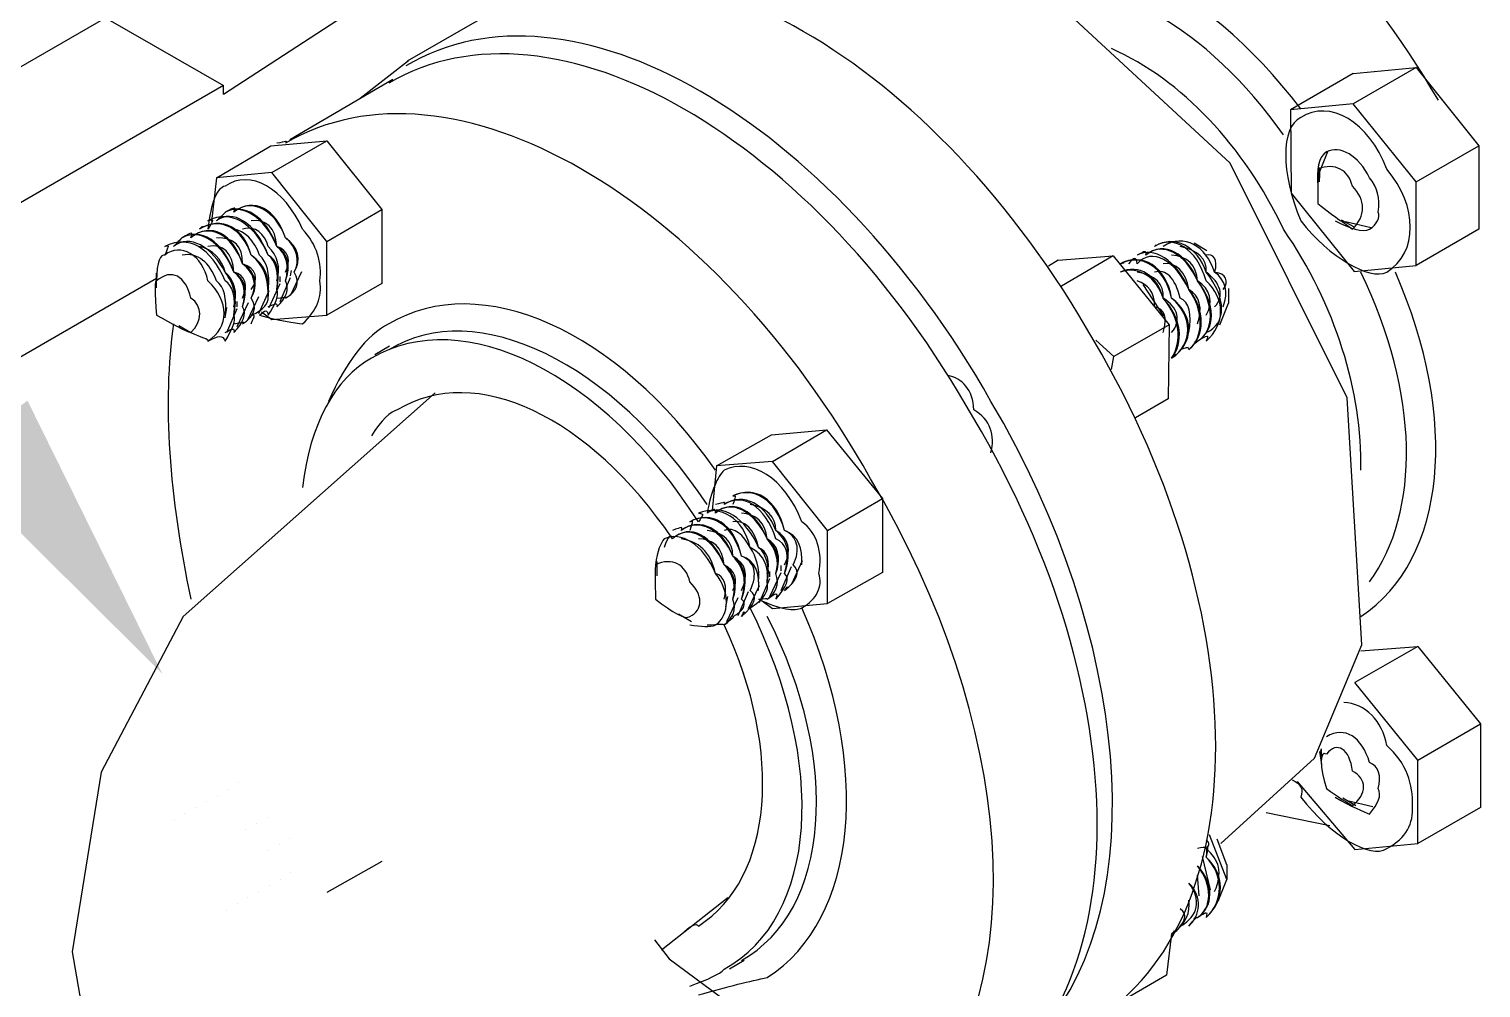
# Model space of a CAD drawing. Header units: inches. Extents: x 0.3 to 33.8, y 15.5 to 37.1.
# Drawn here: x 20.415 to 21.286, y 28.711 to 29.287 of the extents above; entities that cross this region are included whole.
import ezdxf

# ---------------------------------------------------------------- set-up
doc = ezdxf.new("R2010")
doc.units = ezdxf.units.IN
doc.header["$MEASUREMENT"] = 0

# ---------------------------------------------------------------- blocks, each defined once
blk = doc.blocks.new('60298_1')
at = {"transparency": 33554687}
blk.add_hatch(color=21, dxfattribs=at).paths.add_polyline_path([(20.41372, 29.06386), (20.49458, 28.9), (20.36496, 29.02879)])
for points in [[(20.53135, 29.2478), (20.68731, 29.34953)], [(21.12987, 28.79801), (21.18616, 28.84913), (21.21456, 28.9173), (21.20578, 29.06551), (21.13555, 29.20649), (21.02349, 29.31028)], [(20.64186, 29.26794), (20.70383, 29.30357)], [(20.14249, 29.01748), (20.14198, 29.10992), (20.4606, 29.29376), (20.53135, 29.25296)], [(20.64238, 29.26794), (20.61346, 29.24522)], [(21.20939, 29.2602), (21.24709, 29.26381)], [(21.24709, 29.26381), (21.20939, 29.24212)], [(21.24709, 29.26381), (21.28479, 29.21682)], [(20.63308, 29.25658), (20.57111, 29.22043)], [(21.20939, 29.2602), (21.17169, 29.23851)], [(20.53135, 29.25296), (20.23958, 29.08462)], [(20.53135, 29.2478), (20.53135, 29.25296)], [(21.20939, 29.24212), (21.17169, 29.23851)], [(21.17169, 29.23851), (21.17221, 29.18841)], [(21.24709, 29.19513), (21.20939, 29.24212)], [(20.55975, 29.21682), (20.59332, 29.21991)], [(20.56027, 29.20081), (20.59332, 29.21991)], [(20.59332, 29.21991), (20.62637, 29.1786)], [(20.52722, 29.19771), (20.55975, 29.21682)], [(21.1939, 29.2132), (21.18925, 29.20132)], [(21.24709, 29.19513), (21.28479, 29.21682)], [(21.28479, 29.21682), (21.28479, 29.16672)], [(21.18925, 29.20494), (21.18925, 29.20494)], [(21.18925, 29.19513), (21.18925, 29.20391)], [(20.52722, 29.19771), (20.52412, 29.17137)], [(20.56027, 29.20081), (20.52722, 29.19771)], [(20.59332, 29.15949), (20.56027, 29.20081)], [(21.18925, 29.20132), (21.18925, 29.19771)], [(21.24709, 29.14503), (21.24709, 29.19513)], [(21.17221, 29.18841), (21.20991, 29.14142)], [(20.53393, 29.17757), (20.53393, 29.17757)], [(20.54065, 29.18118), (20.54065, 29.18118)], [(20.59332, 29.15949), (20.62637, 29.1786)], [(20.62637, 29.1786), (20.62637, 29.13419)], [(20.52102, 29.17034), (20.52102, 29.17034)], [(20.52412, 29.1724), (20.52412, 29.1724)], [(20.52773, 29.17395), (20.52773, 29.17395)], [(21.20216, 29.1724), (21.20991, 29.16827)], [(21.20475, 29.17137), (21.22024, 29.16776)], [(21.20991, 29.16827), (21.20991, 29.16827)], [(20.50191, 29.15898), (20.50191, 29.15898)], [(20.50811, 29.16259), (20.50811, 29.16259)], [(20.51483, 29.16621), (20.51483, 29.16621)], [(20.55769, 29.16053), (20.55769, 29.16053)], [(20.59332, 29.11508), (20.59332, 29.15949)], [(21.09268, 29.15846), (21.09268, 29.15846)], [(21.1216, 29.15381), (21.11386, 29.15846)], [(21.28479, 29.16672), (21.24709, 29.14503)], [(20.54478, 29.15278), (20.54478, 29.15278)], [(20.55097, 29.15691), (20.55097, 29.15691)], [(21.03227, 29.14813), (21.06532, 29.15071)], [(21.06532, 29.15071), (21.03433, 29.13264)], [(21.06532, 29.15071), (21.09888, 29.1094)], [(21.07977, 29.15071), (21.07977, 29.15071)], [(21.08597, 29.15485), (21.08597, 29.15485)], [(20.5582, 29.1409), (20.5582, 29.1409)], [(20.56492, 29.14452), (20.56492, 29.14452)], [(20.57111, 29.14813), (20.57111, 29.14813)], [(20.57163, 29.13884), (20.57215, 29.14194)], [(20.57163, 29.12696), (20.57834, 29.14142)], [(21.03227, 29.14813), (21.02658, 29.14452)], [(21.07306, 29.1471), (21.07306, 29.1471)], [(21.20991, 29.14142), (21.24709, 29.14503)], [(20.25765, 29.00251), (20.49107, 29.13729)], [(20.49107, 29.13161), (20.49107, 29.14039)], [(20.55872, 29.11973), (20.56543, 29.13419)], [(20.56543, 29.13522), (20.56543, 29.13832)], [(20.56543, 29.12335), (20.57163, 29.1378)], [(20.62637, 29.13419), (20.59332, 29.11508)], [(21.09578, 29.11457), (21.08339, 29.13368)], [(20.54581, 29.11199), (20.55252, 29.12644)], [(20.54581, 29.12438), (20.54581, 29.12438)], [(20.55252, 29.11612), (20.55872, 29.13006)], [(20.55252, 29.12799), (20.55252, 29.12799)], [(20.55872, 29.13161), (20.55872, 29.13161)], [(20.57163, 29.12696), (20.57163, 29.12696)], [(21.13451, 29.13109), (21.13451, 29.12231)], [(20.53238, 29.11353), (20.53341, 29.11973)], [(20.53341, 29.10475), (20.53961, 29.11921)], [(20.53961, 29.12025), (20.53961, 29.12335)], [(20.53961, 29.10837), (20.54632, 29.12283)], [(20.55252, 29.11612), (20.55252, 29.11612)], [(20.55407, 29.11715), (20.56027, 29.1125)], [(20.55872, 29.11973), (20.55872, 29.11973)], [(20.56027, 29.1125), (20.59332, 29.11508)], [(20.56543, 29.12335), (20.56543, 29.12335)], [(21.12935, 29.1094), (21.13451, 29.12231)], [(20.5045, 29.10889), (20.51173, 29.10475)], [(20.53961, 29.10837), (20.53961, 29.10837)], [(20.54581, 29.11199), (20.54581, 29.11199)], [(21.09888, 29.1094), (21.06583, 29.0903)], [(21.09888, 29.1094), (21.09837, 29.06499)], [(20.53341, 29.10475), (20.53341, 29.10475)], [(21.06583, 29.0903), (21.05499, 29.10011)], [(21.11747, 29.10063), (21.11747, 29.10063)], [(21.12367, 29.10424), (21.12367, 29.10424)], [(20.63102, 29.09649), (20.62224, 29.09133)], [(21.06428, 29.08255), (21.06583, 29.0903)], [(21.10456, 29.09288), (21.10456, 29.09288)], [(21.11076, 29.09649), (21.11076, 29.09649)], [(20.65839, 29.06861), (20.50708, 28.93434), (20.45802, 28.84087), (20.44046, 28.73294), (20.45905, 28.62553), (20.50759, 28.53206), (20.65993, 28.39831)], [(21.09837, 29.06499), (21.07874, 29.05363)], [(20.8603, 29.0433), (20.89335, 29.0464)], [(20.86082, 29.02729), (20.89335, 29.0464)], [(20.89335, 29.0464), (20.92692, 29.00509)], [(20.82725, 29.02471), (20.8603, 29.0433)], [(20.82725, 29.02471), (20.82467, 28.99786)], [(20.86082, 29.02729), (20.82725, 29.02471)], [(20.89387, 28.98598), (20.86082, 29.02729)], [(20.83448, 29.00406), (20.83448, 29.00406)], [(20.84068, 29.00767), (20.84068, 29.00767)], [(20.89387, 28.98598), (20.92692, 29.00509)], [(20.92692, 29.00509), (20.92692, 28.96068)], [(20.81537, 28.99321), (20.81537, 28.99321)], [(20.82157, 28.99683), (20.82157, 28.99683)], [(20.82777, 29.00044), (20.82777, 29.00044)], [(20.80246, 28.98547), (20.80246, 28.98547)], [(20.80866, 28.98908), (20.80866, 28.98908)], [(20.85772, 28.98701), (20.85772, 28.98701)], [(20.89387, 28.94209), (20.89387, 28.98598)], [(20.84481, 28.97978), (20.84481, 28.97978)], [(20.85152, 28.9834), (20.85152, 28.9834)], [(20.79162, 28.95861), (20.79162, 28.96739)], [(20.85875, 28.96739), (20.85875, 28.96739)], [(20.86495, 28.97101), (20.86495, 28.97101)], [(20.87166, 28.97462), (20.87166, 28.97462)], [(20.87218, 28.95345), (20.87889, 28.96791)], [(20.85927, 28.9581), (20.85927, 28.9612)], [(20.85927, 28.94622), (20.86598, 28.96068)], [(20.86598, 28.96171), (20.86598, 28.96481)], [(20.86598, 28.94983), (20.87218, 28.96429)], [(20.87218, 28.96584), (20.87218, 28.96584)], [(20.92692, 28.96068), (20.89387, 28.94209)], [(20.84016, 28.93486), (20.84636, 28.94932)], [(20.84636, 28.93899), (20.85307, 28.95293)], [(20.84636, 28.95087), (20.84636, 28.95087)], [(20.85307, 28.9426), (20.85927, 28.95706)], [(20.85307, 28.95448), (20.85307, 28.95448)], [(20.86598, 28.94983), (20.86598, 28.94983)], [(20.87218, 28.95345), (20.87218, 28.95345)], [(20.83293, 28.94002), (20.83396, 28.94622)], [(20.83345, 28.93124), (20.84016, 28.9457)], [(20.84016, 28.94725), (20.84016, 28.94725)], [(20.85307, 28.9426), (20.85307, 28.9426)], [(20.85462, 28.94363), (20.86082, 28.93899)], [(20.85927, 28.94622), (20.85927, 28.94622)], [(20.86082, 28.93899), (20.89387, 28.94209)], [(20.80453, 28.93589), (20.81228, 28.93124)], [(20.84016, 28.93486), (20.84016, 28.93486)], [(20.84636, 28.93899), (20.84636, 28.93899)], [(20.83345, 28.93124), (20.83345, 28.93124)], [(21.24812, 28.91627), (21.21043, 28.89457)], [(21.21404, 28.91368), (21.24812, 28.91627)], [(21.24812, 28.91627), (21.28582, 28.86979)], [(21.24812, 28.8481), (21.21043, 28.89457)], [(21.21043, 28.89457), (21.21043, 28.89457)], [(21.24812, 28.8481), (21.28582, 28.86979)], [(21.28582, 28.86979), (21.28582, 28.8197)], [(21.18977, 28.8543), (21.18977, 28.8543)], [(21.18977, 28.8543), (21.19029, 28.85068)], [(21.19029, 28.8481), (21.19029, 28.85481)], [(21.18925, 28.85326), (21.19029, 28.84552)], [(21.24812, 28.79801), (21.24812, 28.8481)], [(20.53393, 28.83054), (20.53393, 28.83054)], [(20.54065, 28.83468), (20.54065, 28.83468)], [(21.17583, 28.83519), (21.21043, 28.79439)], [(20.51483, 28.8197), (20.51483, 28.8197)], [(20.52102, 28.82331), (20.52102, 28.82331)], [(20.52773, 28.82693), (20.52773, 28.82693)], [(21.2032, 28.82538), (21.21094, 28.82073)], [(21.20578, 28.82383), (21.22127, 28.82021)], [(21.21094, 28.82073), (21.21094, 28.82073)], [(21.28582, 28.8197), (21.24812, 28.79801)], [(20.50191, 28.81195), (20.50191, 28.81195)], [(20.50811, 28.81608), (20.50811, 28.81608)], [(20.55097, 28.80989), (20.55097, 28.80989)], [(20.55769, 28.8135), (20.55769, 28.8135)], [(21.15724, 28.8166), (21.19545, 28.80885)], [(20.54478, 28.80627), (20.54478, 28.80627)], [(20.57111, 28.80111), (20.57111, 28.80111)], [(21.12832, 28.76341), (21.13348, 28.77632), (21.12315, 28.80317)], [(20.5582, 28.79388), (20.5582, 28.79388)], [(20.56492, 28.79749), (20.56492, 28.79749)], [(21.13348, 28.7851), (21.1278, 28.80059)], [(21.21043, 28.79439), (21.24812, 28.79801)], [(20.62637, 28.78716), (20.59332, 28.76857)], [(21.12367, 28.77012), (21.11902, 28.79026)], [(21.13348, 28.7851), (21.13348, 28.77632)], [(20.56543, 28.77632), (20.56543, 28.77632)], [(20.57163, 28.78045), (20.57163, 28.78045)], [(21.11696, 28.76651), (21.11592, 28.7789)], [(20.55252, 28.76909), (20.55252, 28.76909)], [(20.55872, 28.77271), (20.55872, 28.77271)], [(20.53341, 28.75773), (20.53341, 28.75773)], [(20.53961, 28.76186), (20.53961, 28.76186)], [(20.54581, 28.76547), (20.54581, 28.76547)], [(20.83396, 28.76547), (20.7942, 28.73397)], [(21.11076, 28.76289), (21.11076, 28.76289)], [(21.12264, 28.75773), (21.12264, 28.75773)], [(21.10973, 28.7505), (21.10973, 28.7505)], [(21.11644, 28.75412), (21.11644, 28.75412)], [(20.79007, 28.74017), (20.79885, 28.72881), (20.835, 28.70196)], [(21.10043, 28.74379), (21.09733, 28.719)], [(21.10353, 28.74688), (21.10353, 28.74688)], [(20.84378, 28.72778), (20.835, 28.72261)], [(21.09733, 28.719), (21.0648, 28.69989)]]:
    blk.add_lwpolyline(points, dxfattribs=at)
for points, knots in [([(21.33282, 28.85688), (21.43439, 28.91617), (21.43439, 29.09734), (21.33282, 29.26484), (21.24085, 29.43258), (21.08395, 29.52316), (20.98682, 29.46624)], [0, 0, 0, 0, 1, 1, 1, 2, 2, 2, 2]), ([(21.05395, 28.69163), (21.15119, 28.75265), (21.15119, 28.93383), (21.05395, 29.09959), (20.95787, 29.26867), (20.80141, 29.3593), (20.7028, 29.30099)], [0, 0, 0, 0, 1, 1, 1, 2, 2, 2, 2]), ([(21.02297, 28.68646), (21.08892, 28.76296), (21.07583, 28.92128), (20.99199, 29.06344), (20.89592, 29.2329), (20.73946, 29.32353), (20.64083, 29.26484)], [0, 0, 0, 0, 1, 1, 1, 2, 2, 2, 2]), ([(20.98166, 28.64515), (21.08047, 28.70551), (21.08047, 28.88668), (20.98166, 29.05312), (20.88692, 29.22192), (20.73002, 29.31251), (20.6305, 29.25451)], [0, 0, 0, 0, 1, 1, 1, 2, 2, 2, 2]), ([(21.21404, 29.02213), (21.21478, 29.06921), (21.19899, 29.12126), (21.16756, 29.16672), (21.14387, 29.21675), (21.10668, 29.25644), (21.06428, 29.27517)], [0, 0, 0, 0, 1, 1, 1, 2, 2, 2, 2]), ([(21.22953, 29.1409), (21.21904, 29.13598), (21.19523, 29.14973), (21.17789, 29.17189), (21.16587, 29.20059), (21.16587, 29.22807), (21.17789, 29.23386), (21.19523, 29.24503), (21.21904, 29.23128), (21.22953, 29.20287), (21.2484, 29.18042), (21.2484, 29.15293), (21.22953, 29.1409)], [0, 0, 0, 0, 1, 1, 1, 2, 2, 2, 3, 3, 3, 4, 4, 4, 4]), ([(20.94551, 28.63482), (21.01848, 28.71007), (21.00675, 28.8713), (20.91969, 29.01697), (20.82497, 29.18615), (20.66807, 29.27674), (20.56853, 29.21836), (20.56999, 29.22011), (20.5687, 29.21934), (20.56337, 29.21836)], [0, 0, 0, 0, 1, 1, 1, 2, 2, 2, 3, 3, 3, 3]), ([(21.22437, 29.17705), (21.22576, 29.18549), (21.2238, 29.19208), (21.2192, 29.19771), (21.21303, 29.21072), (21.20123, 29.21754), (21.19338, 29.2132), (21.18876, 29.21034), (21.1871, 29.20233), (21.18822, 29.19255)], [0, 0, 0, 0, 1, 1, 1, 2, 2, 2, 3, 3, 3, 3]), ([(21.20888, 29.16672), (21.20682, 29.16887), (21.19851, 29.17368), (21.18822, 29.18222), (21.18825, 29.19145), (21.18825, 29.20105), (21.18822, 29.20287), (21.19851, 29.20697), (21.20682, 29.20217), (21.20888, 29.19255), (21.21708, 29.1844), (21.21708, 29.1748), (21.20888, 29.16672)], [0, 0, 0, 0, 1, 1, 1, 2, 2, 2, 3, 3, 3, 4, 4, 4, 4]), ([(20.58919, 29.13574), (20.59079, 29.14615), (20.58729, 29.15792), (20.57886, 29.16672), (20.56811, 29.19115), (20.54709, 29.20328), (20.53238, 29.19255), (20.52734, 29.19187), (20.52382, 29.18304), (20.52205, 29.16672)], [0, 0, 0, 0, 1, 1, 1, 2, 2, 2, 3, 3, 3, 3]), ([(20.56853, 29.13574), (20.57128, 29.14427), (20.56895, 29.15212), (20.56337, 29.1564), (20.55616, 29.17427), (20.54215, 29.18236), (20.53238, 29.17705), (20.53256, 29.17682), (20.5317, 29.17613), (20.52722, 29.17189)], [0, 0, 0, 0, 1, 1, 1, 2, 2, 2, 3, 3, 3, 3]), ([(20.57369, 29.1409), (20.57771, 29.14799), (20.57538, 29.15583), (20.56853, 29.16156), (20.56259, 29.17799), (20.54858, 29.18607), (20.53755, 29.17705), (20.539, 29.18054), (20.53814, 29.17985), (20.53238, 29.17705)], [0, 0, 0, 0, 1, 1, 1, 2, 2, 2, 3, 3, 3, 3]), ([(20.56853, 29.13574), (20.57208, 29.14474), (20.56975, 29.15258), (20.56337, 29.1564), (20.55696, 29.17473), (20.54295, 29.18282), (20.53238, 29.17705)], [0, 0, 0, 0, 1, 1, 1, 2, 2, 2, 2]), ([(20.57369, 29.1409), (20.57852, 29.14845), (20.57619, 29.1563), (20.56853, 29.16156), (20.5634, 29.17845), (20.54939, 29.18654), (20.53755, 29.17705)], [0, 0, 0, 0, 1, 1, 1, 2, 2, 2, 2]), ([(21.19855, 29.17189), (21.20736, 29.16724), (21.21512, 29.16467), (21.2192, 29.16672), (21.22382, 29.1697), (21.22579, 29.17406), (21.22437, 29.17705)], [0, 0, 0, 0, 1, 1, 1, 2, 2, 2, 2]), ([(20.5582, 29.12541), (20.5584, 29.13684), (20.55607, 29.14469), (20.54787, 29.15123), (20.54328, 29.16684), (20.52927, 29.17493), (20.51689, 29.16672), (20.51969, 29.16939), (20.51883, 29.1687), (20.51689, 29.16672)], [0, 0, 0, 0, 1, 1, 1, 2, 2, 2, 3, 3, 3, 3]), ([(20.5582, 29.12541), (20.55921, 29.13731), (20.55688, 29.14515), (20.54787, 29.15123), (20.54409, 29.1673), (20.53008, 29.17539), (20.51689, 29.16672)], [0, 0, 0, 0, 1, 1, 1, 2, 2, 2, 2]), ([(20.56337, 29.13058), (20.56484, 29.14055), (20.56251, 29.1484), (20.5582, 29.15123), (20.54972, 29.17056), (20.53571, 29.17864), (20.52205, 29.17189), (20.52612, 29.17311), (20.52527, 29.17242), (20.52205, 29.16672)], [0, 0, 0, 0, 1, 1, 1, 2, 2, 2, 3, 3, 3, 3]), ([(20.56337, 29.13058), (20.56564, 29.14102), (20.56331, 29.14887), (20.5582, 29.15123), (20.55052, 29.17102), (20.53652, 29.1791), (20.52722, 29.17189)], [0, 0, 0, 0, 1, 1, 1, 2, 2, 2, 2]), ([(20.56337, 29.13574), (20.56578, 29.14406), (20.56382, 29.15066), (20.5582, 29.1564), (20.55621, 29.16384), (20.55042, 29.16944), (20.54271, 29.16672)], [0, 0, 0, 0, 1, 1, 1, 2, 2, 2, 2]), ([(20.56853, 29.1409), (20.57222, 29.14777), (20.57025, 29.15438), (20.56337, 29.1564), (20.56265, 29.16756), (20.55685, 29.17316), (20.54787, 29.17189)], [0, 0, 0, 0, 1, 1, 1, 2, 2, 2, 2]), ([(20.53755, 29.11508), (20.53909, 29.12569), (20.53676, 29.13354), (20.53238, 29.13574), (20.52397, 29.15569), (20.50996, 29.16378), (20.49623, 29.1564), (20.49946, 29.15772), (20.49795, 29.15608), (20.49623, 29.15123)], [0, 0, 0, 0, 1, 1, 1, 2, 2, 2, 3, 3, 3, 3]), ([(20.54271, 29.12025), (20.54553, 29.12941), (20.5432, 29.13725), (20.53755, 29.1409), (20.53041, 29.15941), (20.5164, 29.16749), (20.50656, 29.16156), (20.50682, 29.16196), (20.50596, 29.16127), (20.5014, 29.1564)], [0, 0, 0, 0, 1, 1, 1, 2, 2, 2, 3, 3, 3, 3]), ([(20.53755, 29.11508), (20.5399, 29.12616), (20.53757, 29.134), (20.53238, 29.1409), (20.52478, 29.15615), (20.51077, 29.16424), (20.5014, 29.1564)], [0, 0, 0, 0, 1, 1, 1, 2, 2, 2, 2]), ([(20.54787, 29.12541), (20.55197, 29.13312), (20.54964, 29.14097), (20.54271, 29.14607), (20.53685, 29.16312), (20.52284, 29.17121), (20.51173, 29.16156), (20.51325, 29.16568), (20.5124, 29.16498), (20.50656, 29.16156)], [0, 0, 0, 0, 1, 1, 1, 2, 2, 2, 3, 3, 3, 3]), ([(20.54271, 29.12025), (20.54633, 29.12987), (20.544, 29.13772), (20.53755, 29.1409), (20.53121, 29.15987), (20.5172, 29.16796), (20.50656, 29.16156)], [0, 0, 0, 0, 1, 1, 1, 2, 2, 2, 2]), ([(20.54787, 29.12541), (20.55277, 29.13359), (20.55044, 29.14143), (20.54271, 29.14607), (20.53765, 29.16358), (20.52364, 29.17167), (20.51173, 29.16156)], [0, 0, 0, 0, 1, 1, 1, 2, 2, 2, 2]), ([(20.54787, 29.13058), (20.55291, 29.13663), (20.55094, 29.14323), (20.54271, 29.14607), (20.54334, 29.15641), (20.53755, 29.16201), (20.52722, 29.16156)], [0, 0, 0, 0, 1, 1, 1, 2, 2, 2, 2]), ([(20.5582, 29.13058), (20.55934, 29.14034), (20.55738, 29.14695), (20.55304, 29.15123), (20.54978, 29.16013), (20.54398, 29.16573), (20.53755, 29.16672)], [0, 0, 0, 0, 1, 1, 1, 2, 2, 2, 2]), ([(21.11592, 29.09959), (21.12211, 29.10345), (21.12314, 29.10384), (21.12109, 29.09959), (21.13272, 29.10937), (21.13272, 29.12555), (21.12109, 29.13574), (21.11544, 29.15548), (21.10143, 29.16357), (21.0901, 29.1564), (21.09185, 29.15803), (21.09099, 29.15735), (21.0901, 29.1564)], [0, 0, 0, 0, 1, 1, 1, 2, 2, 2, 3, 3, 3, 4, 4, 4, 4]), ([(21.12109, 29.10475), (21.13352, 29.10984), (21.13352, 29.12601), (21.12109, 29.1409), (21.11624, 29.15595), (21.10223, 29.16403), (21.0901, 29.1564)], [0, 0, 0, 0, 1, 1, 1, 2, 2, 2, 2]), ([(21.13141, 29.12025), (21.13486, 29.12906), (21.13267, 29.13645), (21.12625, 29.1409), (21.12089, 29.15686), (21.1082, 29.16448), (21.09527, 29.1564)], [0, 0, 0, 0, 1, 1, 1, 2, 2, 2, 2]), ([(20.51173, 29.10475), (20.51763, 29.10174), (20.52291, 29.10122), (20.52205, 29.09959), (20.53491, 29.10815), (20.53491, 29.12333), (20.52205, 29.13574), (20.5187, 29.15141), (20.50555, 29.159), (20.49623, 29.15123), (20.49355, 29.15207), (20.49136, 29.14724), (20.49107, 29.13574)], [0, 0, 0, 0, 1, 1, 1, 2, 2, 2, 3, 3, 3, 4, 4, 4, 4]), ([(20.53238, 29.11508), (20.5336, 29.12548), (20.53164, 29.13209), (20.52722, 29.13574), (20.52317, 29.14675), (20.51583, 29.15301), (20.50656, 29.15123)], [0, 0, 0, 0, 1, 1, 1, 2, 2, 2, 2]), ([(20.53755, 29.12025), (20.54004, 29.12919), (20.53807, 29.1358), (20.53238, 29.1409), (20.53047, 29.14898), (20.52467, 29.15458), (20.51689, 29.1564)], [0, 0, 0, 0, 1, 1, 1, 2, 2, 2, 2]), ([(20.54271, 29.12541), (20.54647, 29.13291), (20.54451, 29.13952), (20.53755, 29.1409), (20.5369, 29.15269), (20.53111, 29.15829), (20.52205, 29.1564)], [0, 0, 0, 0, 1, 1, 1, 2, 2, 2, 2]), ([(21.1056, 29.09443), (21.10923, 29.09601), (21.11026, 29.09641), (21.11076, 29.09443), (21.11985, 29.10194), (21.11985, 29.11812), (21.11076, 29.13058), (21.10257, 29.14805), (21.08856, 29.15614), (21.07977, 29.14607), (21.07897, 29.1506), (21.07811, 29.14991), (21.07461, 29.14607)], [0, 0, 0, 0, 1, 1, 1, 2, 2, 2, 3, 3, 3, 4, 4, 4, 4]), ([(21.11076, 29.09443), (21.11567, 29.09973), (21.1167, 29.10013), (21.11592, 29.09959), (21.12628, 29.10566), (21.12628, 29.12183), (21.11592, 29.13574), (21.109, 29.15177), (21.09499, 29.15985), (21.08494, 29.15123), (21.08541, 29.15432), (21.08455, 29.15363), (21.07977, 29.15123)], [0, 0, 0, 0, 1, 1, 1, 2, 2, 2, 3, 3, 3, 4, 4, 4, 4]), ([(21.11076, 29.09443), (21.12065, 29.10241), (21.12065, 29.11858), (21.11076, 29.13058), (21.10337, 29.14851), (21.08936, 29.15661), (21.07977, 29.15123)], [0, 0, 0, 0, 1, 1, 1, 2, 2, 2, 2]), ([(21.11592, 29.09959), (21.12709, 29.10613), (21.12709, 29.1223), (21.11592, 29.13574), (21.10981, 29.15223), (21.0958, 29.16032), (21.08494, 29.15123)], [0, 0, 0, 0, 1, 1, 1, 2, 2, 2, 2]), ([(21.12109, 29.11508), (21.12567, 29.123), (21.12372, 29.13082), (21.11592, 29.13574), (21.11549, 29.14505), (21.1097, 29.15066), (21.10043, 29.15123)], [0, 0, 0, 0, 1, 1, 1, 2, 2, 2, 2]), ([(21.12625, 29.12025), (21.13211, 29.12671), (21.13015, 29.13453), (21.12109, 29.1409), (21.12193, 29.14877), (21.11614, 29.15437), (21.1056, 29.1564)], [0, 0, 0, 0, 1, 1, 1, 2, 2, 2, 2]), ([(21.13141, 29.13058), (21.13485, 29.13559), (21.13346, 29.14024), (21.12625, 29.1409), (21.12853, 29.14878), (21.12519, 29.1523), (21.12109, 29.15123)], [0, 0, 0, 0, 1, 1, 1, 2, 2, 2, 2]), ([(20.56337, 29.12541), (20.56926, 29.12595), (20.57029, 29.12634), (20.56853, 29.12541), (20.57538, 29.12928), (20.57771, 29.13444), (20.57369, 29.1409)], [0, 0, 0, 0, 1, 1, 1, 2, 2, 2, 2]), ([(21.10043, 29.08926), (21.11422, 29.09869), (21.11422, 29.11487), (21.10043, 29.12541), (21.09693, 29.1448), (21.08293, 29.15289), (21.06945, 29.14607)], [0, 0, 0, 0, 1, 1, 1, 2, 2, 2, 2]), ([(21.10043, 29.08926), (21.10283, 29.09231), (21.10384, 29.0927), (21.10043, 29.08926), (21.11341, 29.09823), (21.11341, 29.1144), (21.10043, 29.12541), (21.09613, 29.14433), (21.08212, 29.15242), (21.06945, 29.14607), (21.07282, 29.14706), (21.07221, 29.1466), (21.06945, 29.14607)], [0, 0, 0, 0, 1, 1, 1, 2, 2, 2, 3, 3, 3, 4, 4, 4, 4]), ([(21.10043, 29.08926), (21.10777, 29.09879), (21.10667, 29.11308), (21.09527, 29.12541), (21.09199, 29.13849), (21.08092, 29.1465), (21.06945, 29.1409)], [0, 0, 0, 0, 1, 1, 1, 2, 2, 2, 2]), ([(21.10043, 29.08926), (21.10687, 29.09969), (21.10548, 29.11328), (21.09527, 29.12541), (21.09156, 29.13738), (21.0812, 29.14526), (21.06945, 29.1409)], [0, 0, 0, 0, 1, 1, 1, 2, 2, 2, 2]), ([(21.10043, 29.10475), (21.10636, 29.11185), (21.10441, 29.11967), (21.09527, 29.12541), (21.09619, 29.13391), (21.09039, 29.13951), (21.07977, 29.1409)], [0, 0, 0, 0, 1, 1, 1, 2, 2, 2, 2]), ([(21.11076, 29.10475), (21.1128, 29.11556), (21.11084, 29.12338), (21.1056, 29.12541), (21.10262, 29.13762), (21.09683, 29.14322), (21.0901, 29.1409)], [0, 0, 0, 0, 1, 1, 1, 2, 2, 2, 2]), ([(21.11592, 29.10992), (21.11924, 29.11928), (21.11728, 29.1271), (21.11076, 29.13058), (21.10906, 29.14134), (21.10327, 29.14694), (21.09527, 29.14607)], [0, 0, 0, 0, 1, 1, 1, 2, 2, 2, 2]), ([(20.51173, 29.10475), (20.50866, 29.10544), (20.50034, 29.11025), (20.49107, 29.11508), (20.49008, 29.12801), (20.49008, 29.13762), (20.49107, 29.13574), (20.50034, 29.14354), (20.50866, 29.13874), (20.51173, 29.12541), (20.51891, 29.12097), (20.51891, 29.11137), (20.51173, 29.10475)], [0, 0, 0, 0, 1, 1, 1, 2, 2, 2, 3, 3, 3, 4, 4, 4, 4]), ([(20.55304, 29.11508), (20.56486, 29.11195), (20.57427, 29.11058), (20.57886, 29.10992), (20.58729, 29.1181), (20.59079, 29.12582), (20.58919, 29.13574)], [0, 0, 0, 0, 1, 1, 1, 2, 2, 2, 2]), ([(20.5582, 29.12025), (20.56282, 29.12223), (20.56385, 29.12263), (20.56337, 29.12025), (20.56895, 29.12557), (20.57128, 29.13072), (20.56853, 29.13574)], [0, 0, 0, 0, 1, 1, 1, 2, 2, 2, 2]), ([(21.09527, 29.10475), (21.0981, 29.11407), (21.09636, 29.11873), (21.0901, 29.12025), (21.09054, 29.12881), (21.0861, 29.13362), (21.07977, 29.13574)], [0, 0, 0, 0, 1, 1, 1, 2, 2, 2, 2]), ([(20.53755, 29.10992), (20.54352, 29.11108), (20.54454, 29.11148), (20.54271, 29.10992), (20.54964, 29.11442), (20.55197, 29.11957), (20.54787, 29.12541)], [0, 0, 0, 0, 1, 1, 1, 2, 2, 2, 2]), ([(20.54787, 29.10992), (20.54995, 29.1148), (20.55098, 29.1152), (20.54787, 29.11508), (20.55607, 29.11814), (20.5584, 29.12329), (20.5582, 29.12541)], [0, 0, 0, 0, 1, 1, 1, 2, 2, 2, 2]), ([(20.55304, 29.11508), (20.55639, 29.11852), (20.55742, 29.11891), (20.5582, 29.11508), (20.56251, 29.12185), (20.56484, 29.127), (20.56337, 29.13058)], [0, 0, 0, 0, 1, 1, 1, 2, 2, 2, 2]), ([(20.52205, 29.09959), (20.52858, 29.10303), (20.53076, 29.10352), (20.53238, 29.09959), (20.53676, 29.10699), (20.53909, 29.11214), (20.53755, 29.11508)], [0, 0, 0, 0, 1, 1, 1, 2, 2, 2, 2]), ([(20.53238, 29.10475), (20.53708, 29.10737), (20.53811, 29.10776), (20.53755, 29.10475), (20.5432, 29.1107), (20.54553, 29.11586), (20.54271, 29.12025)], [0, 0, 0, 0, 1, 1, 1, 2, 2, 2, 2]), ([(20.82673, 29.02213), (20.76708, 29.10678), (20.686, 29.14257), (20.6305, 29.10992), (20.61744, 29.10298), (20.6048, 29.08738), (20.59435, 29.06344)], [0, 0, 0, 0, 1, 1, 1, 2, 2, 2, 2]), ([(20.81641, 28.99115), (20.75876, 29.0807), (20.67523, 29.12189), (20.62017, 29.08926), (20.59837, 29.07752), (20.58317, 29.04991), (20.57886, 29.0118)], [0, 0, 0, 0, 1, 1, 1, 2, 2, 2, 2]), ([(20.99199, 29.03246), (20.99453, 29.04298), (20.99173, 29.0525), (20.98166, 29.05828), (20.98149, 29.07022), (20.97436, 29.07759), (20.96616, 29.07893)], [0, 0, 0, 0, 1, 1, 1, 2, 2, 2, 2]), ([(20.80091, 28.98082), (20.75094, 29.05453), (20.68278, 29.08694), (20.63566, 29.05828), (20.63209, 29.05768), (20.62566, 29.05186), (20.62017, 29.04279)], [0, 0, 0, 0, 1, 1, 1, 2, 2, 2, 2]), ([(20.8887, 28.96016), (20.89117, 28.97272), (20.88768, 28.98449), (20.87838, 28.99115), (20.86849, 29.01772), (20.84748, 29.02985), (20.8319, 29.02213), (20.82772, 29.01844), (20.82421, 29.00961), (20.82157, 28.99631)], [0, 0, 0, 0, 1, 1, 1, 2, 2, 2, 3, 3, 3, 3]), ([(20.86805, 28.96016), (20.87166, 28.97085), (20.86933, 28.97869), (20.86288, 28.98082), (20.85654, 29.00084), (20.84253, 29.00893), (20.8319, 29.00147), (20.83295, 29.00339), (20.83209, 29.0027), (20.82673, 29.00147)], [0, 0, 0, 0, 1, 1, 1, 2, 2, 2, 3, 3, 3, 3]), ([(20.86805, 28.96016), (20.87247, 28.97131), (20.87014, 28.97915), (20.86288, 28.98598), (20.85735, 29.00131), (20.84334, 29.00939), (20.8319, 29.00147)], [0, 0, 0, 0, 1, 1, 1, 2, 2, 2, 2]), ([(20.87321, 28.96532), (20.8781, 28.97456), (20.87577, 28.9824), (20.86805, 28.98598), (20.86298, 29.00456), (20.84897, 29.01265), (20.83706, 29.00664), (20.83938, 29.00711), (20.83853, 29.00642), (20.83706, 29.00147)], [0, 0, 0, 0, 1, 1, 1, 2, 2, 2, 3, 3, 3, 3]), ([(20.87838, 28.96532), (20.8789, 28.97502), (20.87657, 28.98287), (20.86805, 28.98598), (20.86378, 29.00502), (20.84977, 29.01311), (20.83706, 29.00664)], [0, 0, 0, 0, 1, 1, 1, 2, 2, 2, 2]), ([(20.86805, 28.96532), (20.8726, 28.97434), (20.87064, 28.98095), (20.86288, 28.98598), (20.86303, 28.99412), (20.85724, 28.99973), (20.84739, 29.00147)], [0, 0, 0, 0, 1, 1, 1, 2, 2, 2, 2]), ([(20.84739, 28.94983), (20.85235, 28.9597), (20.85002, 28.96754), (20.84223, 28.97049), (20.83723, 28.98969), (20.82322, 28.99778), (20.81124, 28.99115), (20.81364, 28.99225), (20.81278, 28.99155), (20.81124, 28.98598)], [0, 0, 0, 0, 1, 1, 1, 2, 2, 2, 3, 3, 3, 3]), ([(20.85256, 28.94983), (20.85316, 28.96016), (20.85083, 28.968), (20.84223, 28.97049), (20.83804, 28.99016), (20.82403, 28.99824), (20.81124, 28.99115)], [0, 0, 0, 0, 1, 1, 1, 2, 2, 2, 2]), ([(20.85772, 28.955), (20.85879, 28.96341), (20.85646, 28.97126), (20.84739, 28.97565), (20.84367, 28.99341), (20.82966, 29.0015), (20.81641, 28.99631), (20.82007, 28.99596), (20.81922, 28.99527), (20.81641, 28.99115)], [0, 0, 0, 0, 1, 1, 1, 2, 2, 2, 3, 3, 3, 3]), ([(20.86288, 28.96016), (20.86522, 28.96713), (20.8629, 28.97497), (20.85772, 28.98082), (20.8501, 28.99713), (20.8361, 29.00521), (20.82673, 28.99631), (20.82651, 28.99968), (20.82565, 28.99899), (20.82157, 28.99631)], [0, 0, 0, 0, 1, 1, 1, 2, 2, 2, 3, 3, 3, 3]), ([(20.85772, 28.955), (20.85959, 28.96388), (20.85726, 28.97172), (20.85256, 28.97565), (20.84447, 28.99387), (20.83046, 29.00196), (20.82157, 28.99631)], [0, 0, 0, 0, 1, 1, 1, 2, 2, 2, 2]), ([(20.86288, 28.96016), (20.86603, 28.96759), (20.8637, 28.97544), (20.85772, 28.98082), (20.85091, 28.99759), (20.8369, 29.00568), (20.82673, 28.99631)], [0, 0, 0, 0, 1, 1, 1, 2, 2, 2, 2]), ([(20.86288, 28.96016), (20.86617, 28.97063), (20.8642, 28.97724), (20.85772, 28.98082), (20.8566, 28.99041), (20.8508, 28.99602), (20.84223, 28.99631)], [0, 0, 0, 0, 1, 1, 1, 2, 2, 2, 2]), ([(20.83706, 28.94467), (20.83948, 28.95226), (20.83715, 28.96011), (20.8319, 28.96532), (20.82436, 28.98226), (20.81035, 28.99035), (20.80091, 28.98082), (20.79985, 28.98429), (20.79834, 28.98265), (20.79575, 28.97565)], [0, 0, 0, 0, 1, 1, 1, 2, 2, 2, 3, 3, 3, 3]), ([(20.84223, 28.94467), (20.84592, 28.95598), (20.84358, 28.96382), (20.83706, 28.97049), (20.8308, 28.98598), (20.81679, 28.99406), (20.80608, 28.98598), (20.8072, 28.98853), (20.80634, 28.98784), (20.80091, 28.98598)], [0, 0, 0, 0, 1, 1, 1, 2, 2, 2, 3, 3, 3, 3]), ([(20.83706, 28.94467), (20.84028, 28.95273), (20.83795, 28.96058), (20.8319, 28.96532), (20.82516, 28.98273), (20.81115, 28.99081), (20.80091, 28.98082)], [0, 0, 0, 0, 1, 1, 1, 2, 2, 2, 2]), ([(20.84223, 28.94467), (20.84672, 28.95645), (20.84439, 28.96429), (20.83706, 28.97049), (20.8316, 28.98644), (20.81759, 28.99453), (20.80608, 28.98598)], [0, 0, 0, 0, 1, 1, 1, 2, 2, 2, 2]), ([(20.84223, 28.94983), (20.84686, 28.95948), (20.8449, 28.96609), (20.83706, 28.97049), (20.83729, 28.97926), (20.83149, 28.98487), (20.82157, 28.98598)], [0, 0, 0, 0, 1, 1, 1, 2, 2, 2, 2]), ([(20.85256, 28.955), (20.85329, 28.9632), (20.85133, 28.9698), (20.84739, 28.97565), (20.84372, 28.98298), (20.83793, 28.98858), (20.8319, 28.98598)], [0, 0, 0, 0, 1, 1, 1, 2, 2, 2, 2]), ([(20.85772, 28.96016), (20.85973, 28.96691), (20.85777, 28.97352), (20.85256, 28.97565), (20.85016, 28.98669), (20.84437, 28.9923), (20.83706, 28.99115)], [0, 0, 0, 0, 1, 1, 1, 2, 2, 2, 2]), ([(20.81124, 28.92918), (20.81802, 28.92831), (20.8233, 28.92779), (20.82673, 28.92918), (20.8353, 28.93472), (20.8353, 28.9499), (20.82673, 28.96016), (20.81908, 28.97798), (20.80594, 28.98557), (20.79575, 28.98082), (20.79394, 28.97864), (20.79175, 28.97381), (20.79059, 28.96532)], [0, 0, 0, 0, 1, 1, 1, 2, 2, 2, 3, 3, 3, 4, 4, 4, 4]), ([(20.8319, 28.94467), (20.83398, 28.95205), (20.83202, 28.95866), (20.82673, 28.96016), (20.82356, 28.97332), (20.81621, 28.97958), (20.80608, 28.98082)], [0, 0, 0, 0, 1, 1, 1, 2, 2, 2, 2]), ([(20.83706, 28.94983), (20.84042, 28.95576), (20.83846, 28.96237), (20.8319, 28.96532), (20.83085, 28.97554), (20.82506, 28.98115), (20.81641, 28.98082)], [0, 0, 0, 0, 1, 1, 1, 2, 2, 2, 2]), ([(20.81124, 28.93434), (20.80904, 28.93202), (20.80073, 28.93682), (20.79059, 28.94467), (20.79047, 28.95459), (20.79047, 28.96419), (20.79059, 28.96532), (20.80073, 28.97011), (20.80904, 28.96531), (20.81124, 28.955), (20.8193, 28.94754), (20.8193, 28.93794), (20.81124, 28.93434)], [0, 0, 0, 0, 1, 1, 1, 2, 2, 2, 3, 3, 3, 4, 4, 4, 4]), ([(20.85256, 28.94467), (20.85677, 28.94509), (20.8578, 28.94548), (20.85772, 28.94467), (20.8629, 28.94842), (20.86522, 28.95358), (20.86288, 28.96016)], [0, 0, 0, 0, 1, 1, 1, 2, 2, 2, 2]), ([(20.85256, 28.94467), (20.86525, 28.93852), (20.87466, 28.93715), (20.87838, 28.93951), (20.88768, 28.94467), (20.89117, 28.95239), (20.8887, 28.96016)], [0, 0, 0, 0, 1, 1, 1, 2, 2, 2, 2]), ([(20.85772, 28.94467), (20.86321, 28.9488), (20.86424, 28.9492), (20.86288, 28.94467), (20.86933, 28.95214), (20.87166, 28.95729), (20.86805, 28.96016)], [0, 0, 0, 0, 1, 1, 1, 2, 2, 2, 2]), ([(20.86805, 28.94983), (20.86965, 28.95252), (20.87068, 28.95292), (20.86805, 28.94983), (20.87577, 28.95586), (20.8781, 28.96101), (20.87321, 28.96532)], [0, 0, 0, 0, 1, 1, 1, 2, 2, 2, 2]), ([(20.84223, 28.93434), (20.8439, 28.93766), (20.84493, 28.93805), (20.84223, 28.93434), (20.85002, 28.94099), (20.85235, 28.94615), (20.84739, 28.94983)], [0, 0, 0, 0, 1, 1, 1, 2, 2, 2, 2]), ([(20.84739, 28.93951), (20.85034, 28.94137), (20.85136, 28.94177), (20.84739, 28.93951), (20.85646, 28.94471), (20.85879, 28.94986), (20.85772, 28.955)], [0, 0, 0, 0, 1, 1, 1, 2, 2, 2, 2]), ([(20.82157, 28.92918), (20.82897, 28.9296), (20.83114, 28.93009), (20.8319, 28.92918), (20.83715, 28.93356), (20.83948, 28.93871), (20.83706, 28.94467)], [0, 0, 0, 0, 1, 1, 1, 2, 2, 2, 2]), ([(20.8319, 28.92918), (20.83746, 28.93394), (20.83849, 28.93433), (20.83706, 28.93434), (20.84358, 28.93728), (20.84592, 28.94243), (20.84223, 28.94467)], [0, 0, 0, 0, 1, 1, 1, 2, 2, 2, 2]), ([(20.81124, 28.71228), (20.82245, 28.71674), (20.82909, 28.71934), (20.8319, 28.72261), (20.888, 28.75336), (20.89409, 28.84629), (20.84739, 28.93951)], [0, 0, 0, 0, 1, 1, 1, 2, 2, 2, 2]), ([(20.81641, 28.70712), (20.83446, 28.71207), (20.84766, 28.71562), (20.85772, 28.71745), (20.91219, 28.75287), (20.92105, 28.8434), (20.87838, 28.93951)], [0, 0, 0, 0, 1, 1, 1, 2, 2, 2, 2]), ([(20.80608, 28.74327), (20.81181, 28.74906), (20.81507, 28.75057), (20.81641, 28.74843), (20.86151, 28.77738), (20.86752, 28.85261), (20.8319, 28.92918)], [0, 0, 0, 0, 1, 1, 1, 2, 2, 2, 2]), ([(21.24503, 28.82073), (21.24547, 28.8331), (21.24151, 28.84638), (21.22953, 28.85688), (21.22702, 28.87148), (21.21677, 28.882), (21.20371, 28.8827)], [0, 0, 0, 0, 1, 1, 1, 2, 2, 2, 2]), ([(21.22437, 28.83106), (21.22653, 28.83819), (21.22457, 28.84478), (21.2192, 28.84655), (21.21466, 28.86194), (21.20455, 28.86877), (21.19338, 28.86204)], [0, 0, 0, 0, 1, 1, 1, 2, 2, 2, 2]), ([(21.20888, 28.82073), (21.20759, 28.82158), (21.19928, 28.82638), (21.19338, 28.83106), (21.18902, 28.84415), (21.18902, 28.85375), (21.19338, 28.85171), (21.19928, 28.85967), (21.20759, 28.85487), (21.20888, 28.84139), (21.21785, 28.8371), (21.21785, 28.8275), (21.20888, 28.82073)], [0, 0, 0, 0, 1, 1, 1, 2, 2, 2, 3, 3, 3, 4, 4, 4, 4]), ([(21.17273, 28.83622), (21.17824, 28.83352), (21.1797, 28.83065), (21.17789, 28.82589), (21.196, 28.80243), (21.2198, 28.78868), (21.22953, 28.79491), (21.24156, 28.80125), (21.24552, 28.81004), (21.24503, 28.82073)], [0, 0, 0, 0, 1, 1, 1, 2, 2, 2, 3, 3, 3, 3]), ([(21.19855, 28.82589), (21.20813, 28.81994), (21.21589, 28.81737), (21.2192, 28.81557), (21.22459, 28.8224), (21.22656, 28.82676), (21.22437, 28.83106)], [0, 0, 0, 0, 1, 1, 1, 2, 2, 2, 2]), ([(21.11592, 28.7536), (21.12111, 28.75717), (21.12214, 28.75756), (21.12109, 28.7536), (21.13172, 28.76309), (21.13172, 28.77927), (21.12109, 28.78974), (21.1224, 28.79542), (21.12167, 28.79657), (21.11592, 28.79491)], [0, 0, 0, 0, 1, 1, 1, 2, 2, 2, 3, 3, 3, 3]), ([(21.12109, 28.7536), (21.13253, 28.76356), (21.13253, 28.77974), (21.12109, 28.78974), (21.12305, 28.79616), (21.12214, 28.79757), (21.12109, 28.79491)], [0, 0, 0, 0, 1, 1, 1, 2, 2, 2, 2]), ([(21.12625, 28.76909), (21.13111, 28.78043), (21.12915, 28.78825), (21.12109, 28.79491), (21.12399, 28.7972), (21.12281, 28.79896), (21.12109, 28.80008)], [0, 0, 0, 0, 1, 1, 1, 2, 2, 2, 2]), ([(21.11076, 28.74843), (21.11467, 28.75345), (21.1157, 28.75385), (21.11592, 28.7536), (21.12458, 28.75898), (21.12532, 28.77313), (21.11592, 28.78458)], [0, 0, 0, 0, 1, 1, 1, 2, 2, 2, 2]), ([(21.1056, 28.74843), (21.10824, 28.74973), (21.10926, 28.75013), (21.1056, 28.74843), (21.11659, 28.75436), (21.11845, 28.76437), (21.11076, 28.77425)], [0, 0, 0, 0, 1, 1, 1, 2, 2, 2, 2]), ([(21.10043, 28.74327), (21.10251, 28.74631), (21.10316, 28.74661), (21.10043, 28.74327), (21.10835, 28.7496), (21.11069, 28.75558), (21.1056, 28.75876)], [0, 0, 0, 0, 1, 1, 1, 2, 2, 2, 2])]:
    blk.add_open_spline(points, degree=3, knots=knots, dxfattribs=at)
for points in [[(21.26052, 29.24418), (21.17095, 29.39775), (21.02915, 29.47938), (20.93518, 29.43525)], [(21.17789, 29.23902), (21.11897, 29.31664), (21.04388, 29.3502), (20.99199, 29.32165)], [(21.16756, 29.22353), (21.12204, 29.28759), (21.06128, 29.3227), (21.01264, 29.31132)], [(21.21404, 28.93434), (21.2655, 28.96858), (21.27328, 29.05292), (21.2347, 29.1409)], [(21.2192, 28.955), (21.24973, 28.99714), (21.2494, 29.06822), (21.21404, 29.1409)], [(20.5014, 29.10992), (20.49444, 29.06274), (20.49887, 29.00598), (20.51173, 28.94467)], [(20.82157, 29.00147), (20.765, 29.0872), (20.6832, 29.1265), (20.6305, 29.09443)], [(20.84223, 28.72778), (20.89533, 28.7576), (20.90274, 28.84635), (20.85772, 28.93434)], [(21.11592, 28.7536), (21.12558, 28.75955), (21.12613, 28.77423), (21.11592, 28.78458)], [(21.11076, 28.74843), (21.11759, 28.75494), (21.11935, 28.76546), (21.11076, 28.77425)], [(21.10043, 28.74327), (21.10941, 28.75021), (21.11174, 28.75671), (21.11076, 28.76393)]]:
    blk.add_open_spline(points, degree=3, dxfattribs=at)

msp = doc.modelspace()

# ---------------------------------------------------------------- block references
msp.add_blockref('60298_1', (0, 0))

doc.saveas('drawing.dxf')
